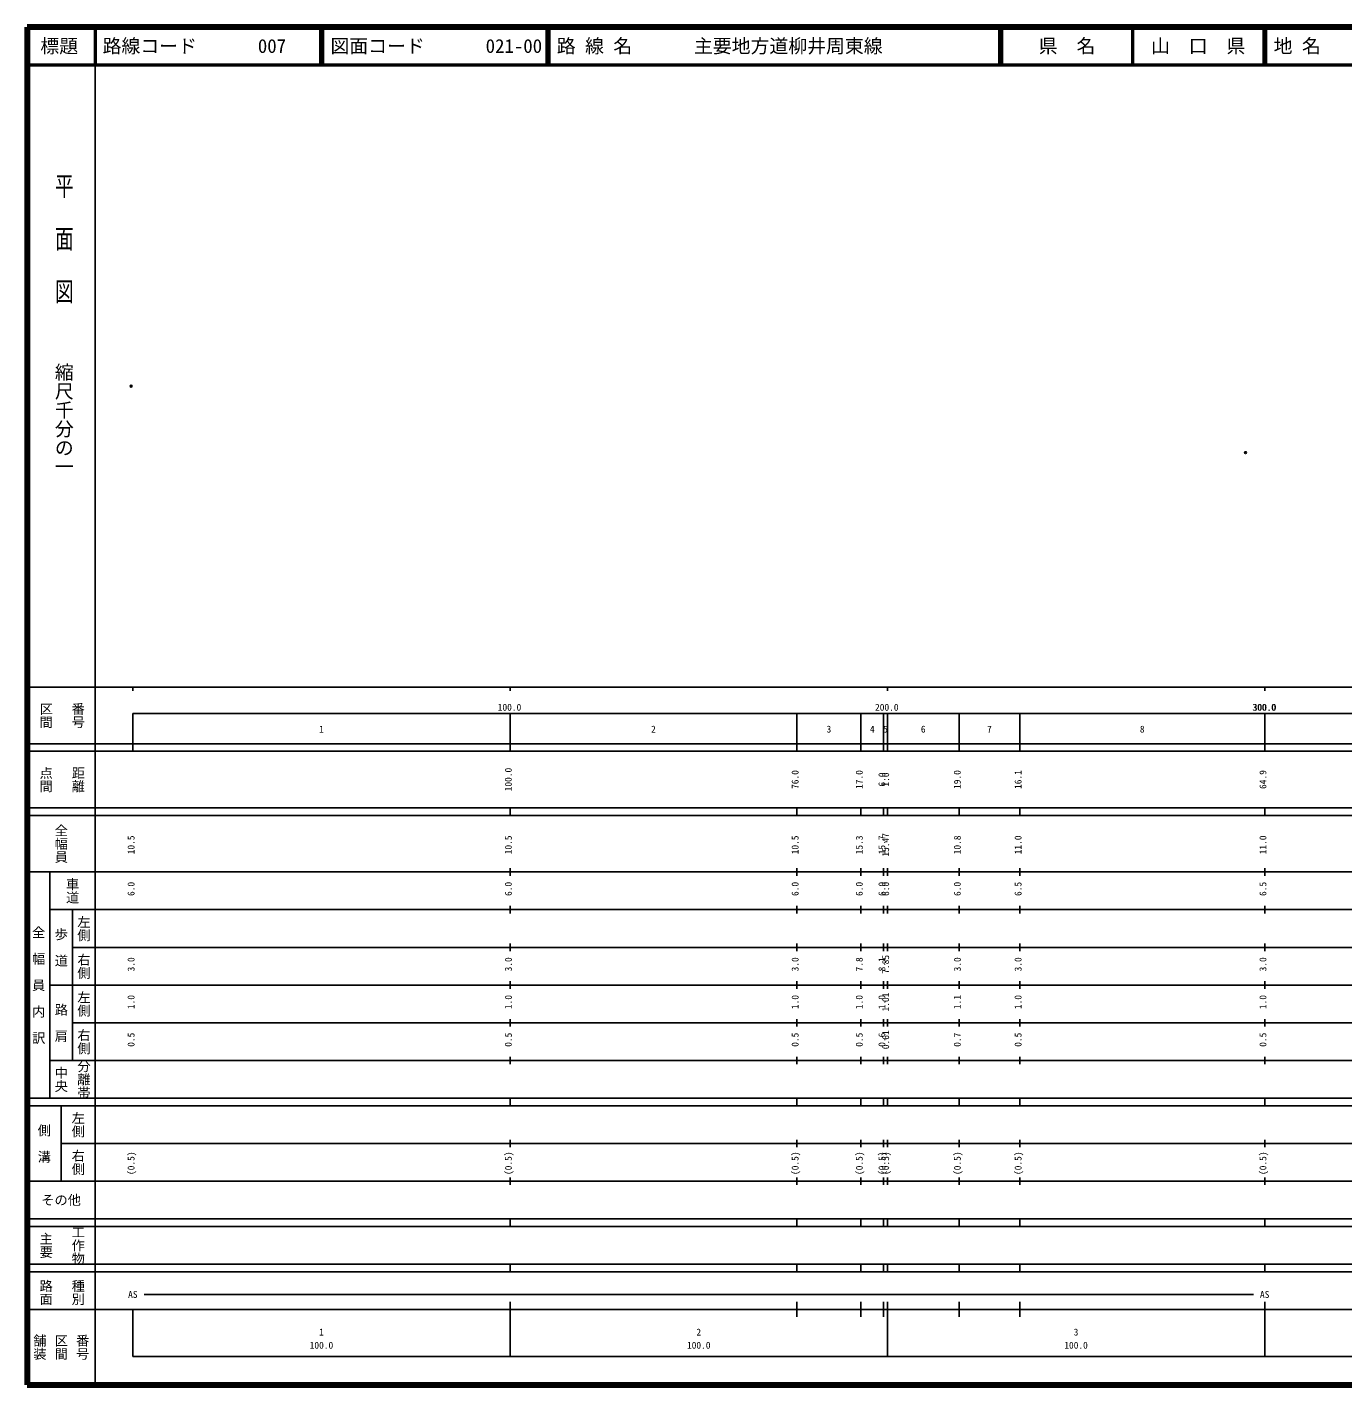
# Model space of a CAD drawing. Units: millimetres on the paper. Extents: x 40 to 680, y 20 to 380.
# Drawn here: x 40 to 388.7, y 20 to 380 of the extents above; entities that cross this region are included whole.
import ezdxf
from ezdxf.enums import TextEntityAlignment as Align

# ---------------------------------------------------------------- set-up
doc = ezdxf.new("R2010")
doc.units = ezdxf.units.MM
doc.header["$PDMODE"] = 32
doc.header["$PDSIZE"] = 0.5
doc.layers.add('M-OTRS', color=6, linetype='Continuous')
doc.layers.add('M-TTL-TXT', color=7, linetype='Continuous')
for name, color, linetype, lineweight in [('M-TTL', 2, 'Continuous', 140), ('M-TTL-BAND', 7, 'Continuous', 25), ('M-TTL-LINE', 7, 'Continuous', 50)]:
    doc.layers.add(name, color=color, linetype=linetype, lineweight=lineweight)
doc.styles.add('@ＭＳ ゴシック', font='')
doc.styles.add('ＭＳ ゴシック', font='')
doc.styles.get('@ＭＳ ゴシック').set_extended_font_data('@MS Gothic')
doc.styles.get('ＭＳ ゴシック').set_extended_font_data('MS Gothic')

msp = doc.modelspace()

# ---------------------------------------------------------------- linework, layer by layer
at = {"layer": 'M-OTRS'}
for p in [(67.541, 284.832), (362.93, 267.178)]:
    msp.add_point(p, dxfattribs=at)
at = {"layer": 'M-TTL'}
for p, q in [((40, 380), (40, 20)), ((680, 380), (40, 380)), ((40, 20), (680, 20))]:
    msp.add_line(p, q, dxfattribs=at)
at = {"layer": 'M-TTL-BAND'}
for p, q in [((58, 370), (58, 20)), ((40, 205), (579, 205)), ((68, 205), (68, 204)), ((168, 205), (168, 204)), ((268, 205), (268, 204)), ((368, 205), (368, 204)), ((68, 198), (579, 198)), ((68, 198), (68, 188)), ((168, 188), (168, 198)), ((244, 188), (244, 198)), ((261, 188), (261, 198)), ((267, 188), (267, 198)), ((268, 188), (268, 198)), ((287, 188), (287, 198)), ((303.1, 188), (303.1, 198)), ((368, 188), (368, 198)), ((40, 190), (579, 190)), ((40, 188), (579, 188)), ((40, 173), (579, 173)), ((168, 171), (168, 173)), ((244, 171), (244, 173)), ((261, 171), (261, 173)), ((267, 171), (267, 173)), ((268, 171), (268, 173)), ((287, 171), (287, 173)), ((303.1, 171), (303.1, 173)), ((368, 171), (368, 173)), ((40, 171), (579, 171)), ((40, 156), (579, 156)), ((46, 96), (46, 156)), ((168, 155), (168, 157)), ((244, 155), (244, 157)), ((261, 155), (261, 157)), ((267, 155), (267, 157)), ((268, 155), (268, 157)), ((287, 155), (287, 157)), ((303.1, 155), (303.1, 157)), ((368, 155), (368, 157)), ((46, 146), (579, 146)), ((52, 146), (52, 106)), ((168, 145), (168, 147)), ((244, 145), (244, 147)), ((261, 145), (261, 147)), ((267, 145), (267, 147)), ((268, 145), (268, 147)), ((287, 145), (287, 147)), ((303.1, 145), (303.1, 147)), ((368, 145), (368, 147)), ((168, 135), (168, 137)), ((244, 135), (244, 137)), ((261, 135), (261, 137)), ((267, 135), (267, 137)), ((268, 135), (268, 137)), ((287, 135), (287, 137)), ((303.1, 135), (303.1, 137)), ((368, 135), (368, 137)), ((52, 136), (579, 136)), ((46, 126), (579, 126)), ((168, 125), (168, 127)), ((244, 125), (244, 127)), ((261, 125), (261, 127)), ((267, 125), (267, 127)), ((268, 125), (268, 127)), ((287, 125), (287, 127)), ((303.1, 125), (303.1, 127)), ((368, 125), (368, 127)), ((52, 116), (579, 116)), ((168, 115), (168, 117)), ((244, 115), (244, 117)), ((261, 115), (261, 117)), ((267, 115), (267, 117)), ((268, 115), (268, 117)), ((287, 115), (287, 117)), ((303.1, 115), (303.1, 117)), ((368, 115), (368, 117)), ((46, 106), (579, 106)), ((168, 105), (168, 107)), ((244, 105), (244, 107)), ((261, 105), (261, 107)), ((267, 105), (267, 107)), ((268, 105), (268, 107)), ((287, 105), (287, 107)), ((303.1, 105), (303.1, 107)), ((368, 105), (368, 107)), ((40, 96), (579, 96)), ((40, 94), (579, 94)), ((49, 94), (49, 74)), ((168, 94), (168, 96)), ((244, 94), (244, 96)), ((261, 94), (261, 96)), ((267, 94), (267, 96)), ((268, 94), (268, 96)), ((287, 94), (287, 96)), ((303.1, 94), (303.1, 96)), ((368, 94), (368, 96)), ((49, 84), (579, 84)), ((168, 83), (168, 85)), ((244, 83), (244, 85)), ((261, 83), (261, 85)), ((267, 83), (267, 85)), ((268, 83), (268, 85)), ((287, 83), (287, 85)), ((303.1, 83), (303.1, 85)), ((368, 83), (368, 85)), ((40, 74), (579, 74)), ((168, 73), (168, 75)), ((244, 73), (244, 75)), ((261, 73), (261, 75)), ((267, 73), (267, 75)), ((268, 73), (268, 75)), ((287, 73), (287, 75)), ((303.1, 73), (303.1, 75)), ((368, 73), (368, 75)), ((40, 64), (579, 64)), ((40, 62), (579, 62)), ((168, 62), (168, 64)), ((244, 62), (244, 64)), ((261, 62), (261, 64)), ((267, 62), (267, 64)), ((268, 62), (268, 64)), ((287, 62), (287, 64)), ((303.1, 62), (303.1, 64)), ((368, 62), (368, 64)), ((40, 52), (579, 52)), ((168, 50), (168, 52)), ((244, 50), (244, 52)), ((261, 50), (261, 52)), ((267, 50), (267, 52)), ((268, 50), (268, 52)), ((287, 50), (287, 52)), ((303.1, 50), (303.1, 52)), ((368, 50), (368, 52)), ((40, 50), (579, 50)), ((71, 44), (365, 44)), ((40, 40), (579, 40)), ((68, 40), (68, 27.5)), ((168, 27.5), (168, 42)), ((244, 38), (244, 42)), ((261, 38), (261, 42)), ((267, 38), (267, 42)), ((268, 27.5), (268, 42)), ((287, 38), (287, 42)), ((303.1, 38), (303.1, 42)), ((368, 27.5), (368, 42)), ((68, 27.5), (579, 27.5))]:
    msp.add_line(p, q, dxfattribs=at)
at = {"layer": 'M-TTL-LINE'}
for p, q in [((58, 380), (58, 370)), ((117.75, 380), (117.75, 370)), ((118.25, 380), (118.25, 370)), ((177.75, 380), (177.75, 370)), ((178.25, 380), (178.25, 370)), ((297.75, 380), (297.75, 370)), ((298.25, 380), (298.25, 370)), ((333, 380), (333, 370)), ((367.75, 380), (367.75, 370)), ((368.25, 380), (368.25, 370)), ((40, 370), (680, 370))]:
    msp.add_line(p, q, dxfattribs=at)

# ---------------------------------------------------------------- texts
at = {"layer": 'M-TTL-BAND', "style": '@ＭＳ ゴシック', "width": 1.4}
msp.add_text('平  面  図', height=3.666, rotation=270, dxfattribs=at).set_placement((49.777, 306.475), align=Align.MIDDLE_RIGHT)
at = {"layer": 'M-TTL-BAND', "style": '@ＭＳ ゴシック'}
msp.add_text('縮尺千分の一', height=3.666, rotation=270, dxfattribs=at).set_placement((49.777, 261.03), align=Align.MIDDLE_RIGHT)
for s, p in [('区間', (45, 197.5)), ('番号', (53.5, 197.5)), ('点間', (45, 180.5)), ('距離', (53.5, 180.5)), ('全幅員', (49, 163.5)), ('車道', (52, 151)), ('左側', (55, 141)), ('全\u3000幅\u3000員\u3000内\u3000訳', (43, 126)), ('歩\u3000道', (49, 136)), ('右側', (55, 131)), ('左側', (55, 121)), ('路\u3000肩', (49, 116)), ('右側', (55, 111)), ('分離帯', (55, 101)), ('中央', (49, 101)), ('左側', (53.5, 89)), ('側\u3000溝', (44.5, 84)), ('右側', (53.5, 79)), ('工作物', (53.5, 57)), ('主要', (45, 57)), ('路面', (45, 44.5)), ('種別', (53.5, 44.5)), ('舗装', (43.333, 30)), ('区間', (49, 30)), ('番号', (54.667, 30))]:
    msp.add_text(s, height=2.566, rotation=270, dxfattribs=at).set_placement(p, align=Align.MIDDLE_CENTER)
at = {"layer": 'M-TTL-BAND', "style": 'ＭＳ ゴシック'}
for s, p in [('100.0', (167.844, 198.195)), ('200.0', (267.844, 198.195)), ('300.0', (367.844, 198.195)), ('300.0', (368, 198.195)), ('1', (118, 192.405)), ('2', (206, 192.405)), ('3', (252.5, 192.405)), ('4', (264, 192.405)), ('5', (267.5, 192.405)), ('6', (277.5, 192.405)), ('7', (295.05, 192.405)), ('8', (335.55, 192.405)), ('AS', (68, 42.5)), ('AS', (368, 42.5)), ('1', (118, 32.523)), ('2', (218, 32.523)), ('3', (318, 32.523)), ('100.0', (118, 29.033)), ('100.0', (218, 29.033)), ('100.0', (318, 29.033))]:
    msp.add_text(s, height=1.833, dxfattribs=at).set_placement(p, align=Align.BOTTOM_CENTER)
for s, p in [('100.0', (169, 180.5)), ('76.0', (245, 180.5)), ('17.0', (262, 180.5)), ('6.0', (268, 180.5)), ('1.0', (269, 180.5)), ('19.0', (288, 180.5)), ('16.1', (304.1, 180.5)), ('64.9', (369, 180.5)), ('15.47', (269, 163.174)), ('10.5', (69, 163.174)), ('10.5', (169, 163.174)), ('10.5', (245, 163.174)), ('15.3', (262, 163.174)), ('15.7', (268, 163.174)), ('10.8', (288, 163.174)), ('11.0', (304.1, 163.174)), ('11.0', (369, 163.174)), ('6.0', (69, 151.5)), ('6.0', (169, 151.5)), ('6.0', (245, 151.5)), ('6.0', (262, 151.5)), ('6.0', (268, 151.5)), ('6.0', (269, 151.5)), ('6.0', (288, 151.5)), ('6.5', (304.1, 151.5)), ('6.5', (369, 151.5)), ('3.0', (69, 131.5)), ('3.0', (169, 131.5)), ('3.0', (245, 131.5)), ('7.8', (262, 131.5)), ('8.1', (268, 131.5)), ('7.85', (269, 131.5)), ('3.0', (288, 131.5)), ('3.0', (304.1, 131.5)), ('3.0', (369, 131.5)), ('1.0', (69, 121.5)), ('1.0', (169, 121.5)), ('1.0', (245, 121.5)), ('1.0', (262, 121.5)), ('1.0', (268, 121.5)), ('1.01', (269, 121.5)), ('1.1', (288, 121.5)), ('1.0', (304.1, 121.5)), ('1.0', (369, 121.5)), ('0.5', (69, 111.5)), ('0.5', (169, 111.5)), ('0.5', (245, 111.5)), ('0.5', (262, 111.5)), ('0.6', (268, 111.5)), ('0.61', (269, 111.5)), ('0.7', (288, 111.5)), ('0.5', (304.1, 111.5)), ('0.5', (369, 111.5)), ('(0.5)', (69, 78.764)), ('(0.5)', (169, 78.764)), ('(0.5)', (245, 78.764)), ('(0.5)', (262, 78.764)), ('(0.5)', (268, 78.764)), ('(0.5)', (269, 78.764)), ('(0.5)', (288, 78.764)), ('(0.5)', (304.1, 78.764)), ('(0.5)', (369, 78.764))]:
    msp.add_text(s, height=1.833, rotation=90, dxfattribs=at).set_placement(p, align=Align.BOTTOM_CENTER)
msp.add_text('その他', height=2.566, dxfattribs=at).set_placement((49, 69), align=Align.MIDDLE_CENTER)
at = {"layer": 'M-TTL-TXT', "style": 'ＭＳ ゴシック'}
for s, p in [('標題', (48.5, 375)), ('県\u3000名', (315.625, 375)), ('山\u3000口\u3000県', (350.375, 375))]:
    msp.add_text(s, height=3.666, dxfattribs=at).set_placement(p, align=Align.MIDDLE_CENTER)
for s, p in [('路線コード', (60, 375)), ('007', (101.142, 375)), ('007', (101.142, 375)), ('007', (101.142, 375)), ('図面コード', (120.38, 375)), ('021-00', (161.521, 375)), ('路 線 名', (180.38, 375)), ('主要地方道柳井周東線', (216.734, 375)), ('地 名', (370.38, 375))]:
    msp.add_text(s, height=3.666, dxfattribs=at).set_placement(p, align=Align.MIDDLE_LEFT)

doc.saveas('drawing.dxf')
